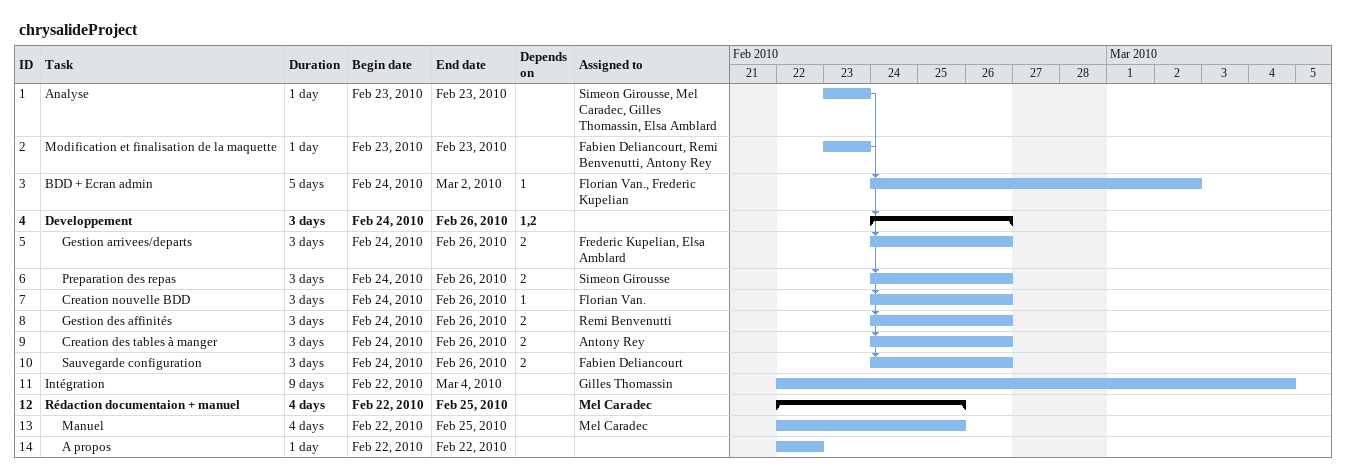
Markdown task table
chrysalideProject

| ID | Level | Task | Duration | Start | Finish | Predecessors | Resources |
|---|---|---|---|---|---|---|---|
| 1 | 1 | Analyse | 1d | 2010-02-23 | 2010-02-23 |  | Simeon Girousse, Mel Caradec, Gilles Thomassin, Elsa Amblard |
| 2 | 1 | Modification et finalisation de la maquette | 1d | 2010-02-23 | 2010-02-23 |  | Fabien Deliancourt, Remi Benvenutti, Antony Rey |
| 3 | 1 | BDD + Ecran admin | 5d | 2010-02-24 | 2010-03-02 | 1 | Florian Van., Frederic Kupelian |
| 4 | 1 | **Developpement** | 3d | 2010-02-24 | 2010-02-26 | 1, 2 |  |
| 5 | 2 | Gestion arrivees/departs | 3d | 2010-02-24 | 2010-02-26 | 2 | Frederic Kupelian, Elsa Amblard |
| 6 | 2 | Preparation des repas | 3d | 2010-02-24 | 2010-02-26 | 2 | Simeon Girousse |
| 7 | 2 | Creation nouvelle BDD | 3d | 2010-02-24 | 2010-02-26 | 1 | Florian Van. |
| 8 | 2 | Gestion des affinités | 3d | 2010-02-24 | 2010-02-26 | 2 | Remi Benvenutti |
| 9 | 2 | Creation des tables à manger | 3d | 2010-02-24 | 2010-02-26 | 2 | Antony Rey |
| 10 | 2 | Sauvegarde configuration | 3d | 2010-02-24 | 2010-02-26 | 2 | Fabien Deliancourt |
| 11 | 1 | Intégration | 9d | 2010-02-22 | 2010-03-04 |  | Gilles Thomassin |
| 12 | 1 | **Rédaction documentaion + manuel** | 4d | 2010-02-22 | 2010-02-25 |  | Mel Caradec |
| 13 | 2 | Manuel | 4d | 2010-02-22 | 2010-02-25 |  | Mel Caradec |
| 14 | 2 | A propos | 1d | 2010-02-22 | 2010-02-22 |  |  |
